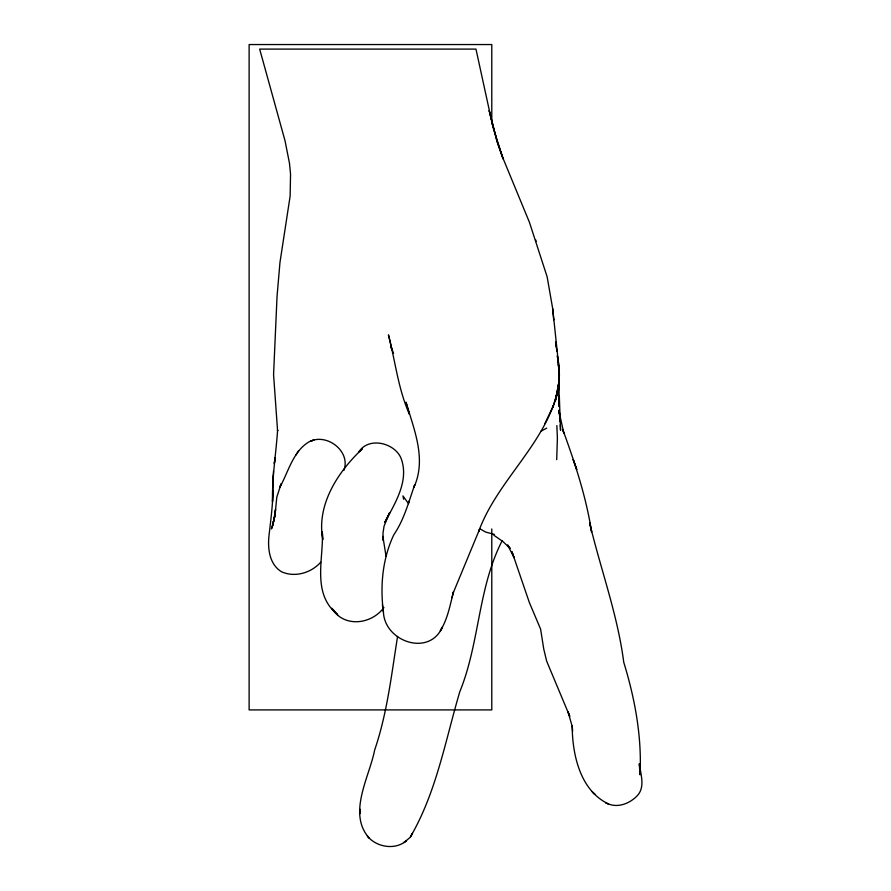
<?xml version="1.0" encoding="UTF-8"?>
<svg xmlns="http://www.w3.org/2000/svg" width="891" height="891" viewBox="0 0 891 891"><rect width="100%" height="100%" fill="white"/><g stroke="black" fill="none" stroke-linecap="round" stroke-linejoin="round"><path stroke-width="1.34" d="M556.708 459.689L557.387 437.882L556.853 425.575M558.969 370.133L557.343 355.765C560.528 370.946 559.704 386.683 555.171 401.518L558.534 386.939L559.08 369.23L552.71 308.754L547.13 276.778L529.41 222.249L502.357 156.693L496.81 140.6L489.17 110.662L497.69 143.462L503.181 158.988L493.046 127.446L475.972 49.094L259.671 49.094L285.031 140.778L289.475 163.242L290.544 174.068L290.132 196.109L279.963 262.489L277.045 296.358L273.57 374.61L277.591 430.977L277.613 429.997C275.998 453.898 271.967 477.609 272.523 501.666L272.891 490.796C272.769 506.277 270.541 521.636 268.859 536.995C267.745 549.58 269.695 564.359 281.322 571.643C294.631 577.88 311.237 572.946 320.715 562.221M272.902 485.35L273.058 478.411L272.846 493.581M558.2 364.631C561.252 378.965 557.666 393.677 552.899 407.209L557.51 391.851L559.348 378.007L559.102 372.761M397.564 636.43C391.517 674.576 387.195 713.301 374.654 750.044C369.375 777.186 347.29 813.372 369.119 837.997L367.326 835.936C376.191 847.308 395.47 850.526 406.508 840.581L403.924 842.574L410.205 837.34L412.466 833.386L410.506 836.705C436.423 792.222 445.333 740.644 459.778 691.784C479.726 642.934 477.888 587.67 502.257 540.536M559.448 374.02L558.056 394.234L559.336 381.348L559.102 371.436L559.091 406.563L559.303 395.715L560.55 430.275L560.283 424.84M273.169 476.217L272.991 480.917L273.504 471.183M274.796 459.622L274.317 463.598L275.029 457.774M359.775 813.695L360.287 809.284L359.786 813.528M409.058 501.009L408.524 503.604L402.932 495.897L403.623 499.238M273.359 522.393L275.174 514.463L273.359 522.393L275.553 509.429L274.84 516.802L276.8 497.223L281.099 483.813L279.885 487.177C288.294 472.085 292.794 452.16 308.097 442.415C325.382 431.745 351.243 450.746 343.881 470.403M451.971 597.649L453.508 591.824C450.078 605.067 447.705 618.978 440.332 630.772L442.315 627.13C429.373 656.957 384.678 641.732 383.431 612.128C380.023 586.144 382.439 558.59 393.855 534.723C404.18 519.564 408.702 501.856 414.694 484.793L413.758 487.633C426.889 459.344 414.059 429.74 406.018 402.153L409.415 414.27C398.177 388.999 395.337 361.39 388.454 334.871L391.94 349.651L390.581 345.92L393.566 353.281M274.417 517.738L271.443 528.942L272.869 525.133M453.252 592.827L479.469 529.521L478.634 531.515C495.741 484.994 535.97 451.871 553.367 405.628L544.846 423.693M272.635 525.567L273.348 523.863M298.574 450.735L296.024 454.967M358.538 452.372C368.072 436.534 393.889 442.415 400.839 457.729C409.749 480.338 395.136 503.047 384.756 522.494L389.668 512.603L384.043 526.191L382.941 533.598L383.286 540.481L382.874 536.382L386.07 556.43M383.921 607.573C371.402 624.558 343.77 628.01 331.831 608.252L337.722 614.801M359.897 451.102L362.258 448.786L360.398 450.534M541.037 431.188L546.718 428.125M361.256 449.888C337.477 472.497 316.338 505.253 322.787 539.534L322.286 531.615L322.453 535.335M494.282 534.355L485.784 532.116L480.204 528.998M605.602 802.925L608.475 803.938C580.164 790.584 572.356 754.699 572.189 726.054L572.646 731.143M607.818 803.704C618.321 808.382 630.594 803.147 637.878 795.05C645.006 786.508 640.796 774.825 639.593 765.024M493.814 535.201L502.97 541.583L509.975 548.333M593.105 792.645L594.887 794.36L592.014 791.564M337.355 614.389C312.719 594.33 322.665 562.299 322.464 535.469M510.031 548.121L507.592 544.936L514.129 557.777L511.98 551.729L529.31 602.416L540.592 629.091L543.777 649.16L546.64 661.1L569.772 716.375L568.046 711.809L572.234 726.588M535.591 239.746L536.159 241.394M559.192 412.255L563.803 433.104L562.834 429.752C574.973 463.008 586.122 496.788 591.613 531.894L589.608 522.772C600.679 569.371 617.586 614.59 623.745 662.258C634.915 698.778 641.966 736.445 640.028 774.758L639.404 765.347M559.192 412.333L559.693 415.072L559.125 410.194M382.395 604.833L383.431 612.128M556.886 351.277L555.594 341.966L556.285 346.955M639.326 763.943L639.604 766.115L639.337 763.81M559.102 410.339L560.283 421.966L559.826 415.54M552.71 308.754L553.701 319.98L553.623 319.023M491.787 123.894L491.787 44.55L249.124 44.55L249.124 709.915L491.787 709.915L491.787 528.953M558.78 383.297L555.861 398.121L558.78 383.297M313.755 440.087L310.614 441.223L313.755 440.087M576.7 469.368L573.214 459.556L576.7 469.368"/></g></svg>
